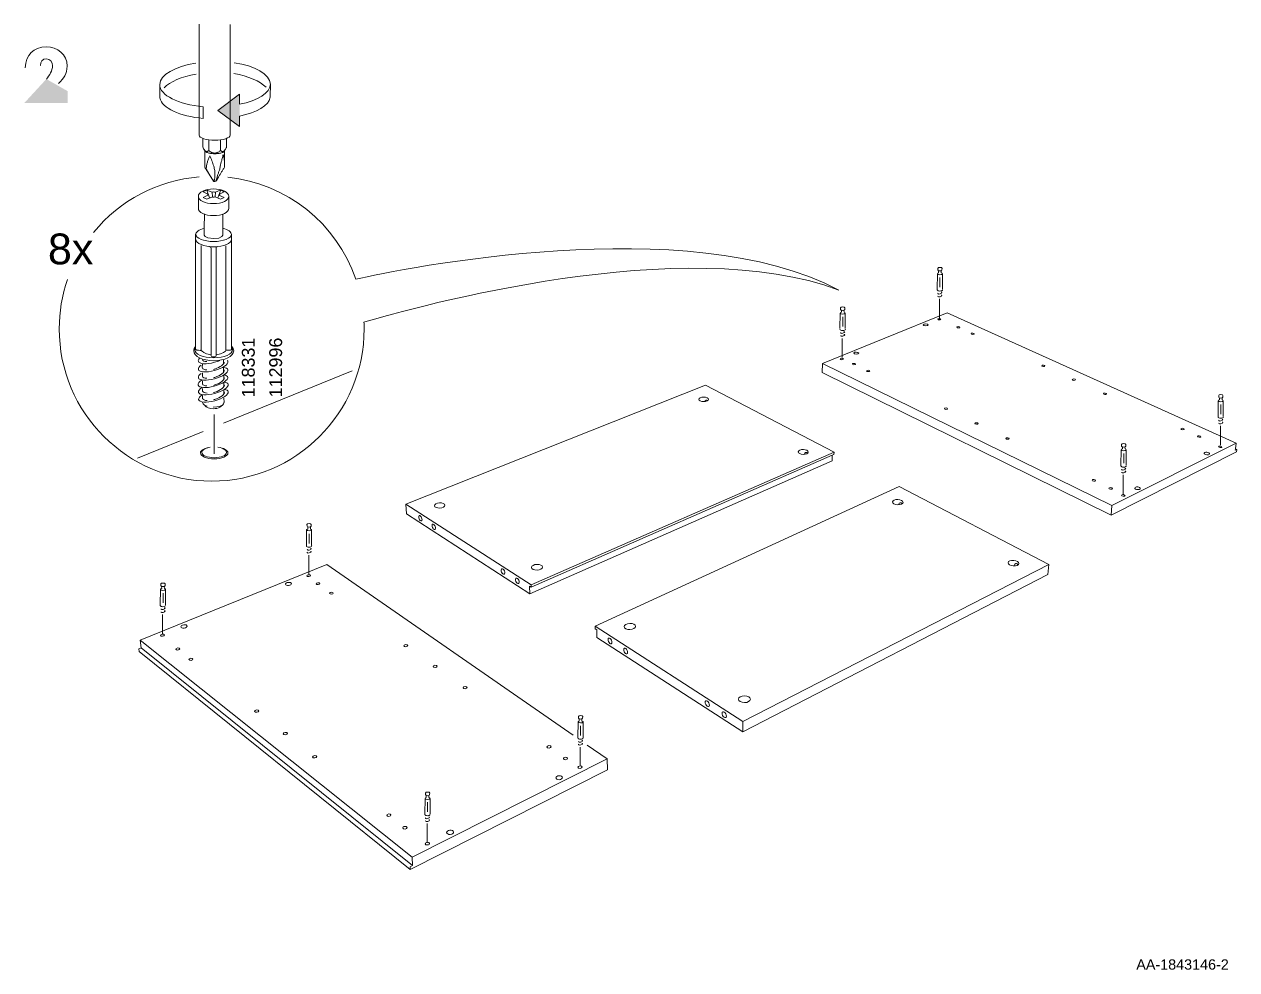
# Model space of a CAD drawing. Header units: metres. Extents: x -11.5 to 7.4, y -3.8 to 5.9.
# Drawn here: x 3.028 to 3.652, y 0.647 to 1.133 of the extents above; entities that cross this region are included whole.
import ezdxf

# ---------------------------------------------------------------- set-up
doc = ezdxf.new("R2010")
doc.units = ezdxf.units.M
doc.header["$MEASUREMENT"] = 0
for name, color, linetype, lineweight in [('PDF4_Geometry_Num_Penna__1_Num_Penna__255', 255, 'Continuous', 18), ('PDF4_Geometry_Num_Penna__7_Num_Penna__7', 7, 'Continuous', 18), ('PDF4_Solid Fills_Num_Penna__7_Num_Penna__7', 7, 'Continuous', 18), ('PDF4_Text_Num_Penna__7_Num_Penna__7', 7, 'Continuous', 18)]:
    doc.layers.add(name, color=color, linetype=linetype, lineweight=lineweight)
doc.styles.add('GENERATED_STYLE_1', font='')
doc.styles.get('GENERATED_STYLE_1').set_extended_font_data('Arial')

msp = doc.modelspace()

# ---------------------------------------------------------------- hatches: boundary and pattern name
at = {"layer": 'PDF4_Geometry_Num_Penna__7_Num_Penna__7', "linetype": 'Continuous', "lineweight": 18}
for points in [[(3.03677, 1.11228, 0.043335), (3.03688, 1.1111)], [(3.03979, 1.10524), (3.02844, 1.0929), (3.05077, 1.0929), (3.05077, 1.09901)], [(3.13907, 1.09751), (3.12786, 1.08911), (3.13911, 1.08085)], [(3.15486, 1.09587), (3.15487, 1.09618), (3.15495, 1.10275)]]:
    msp.add_hatch(color=7, dxfattribs=at).paths.add_polyline_path(points)
at = {"layer": 'PDF4_Solid Fills_Num_Penna__7_Num_Penna__7', "linetype": 'Continuous', "lineweight": 18}
msp.add_hatch(color=7, dxfattribs=at).paths.add_polyline_path([(3.09815, 1.09551), (3.09806, 1.10244), (3.09806, 1.09607)])

# ---------------------------------------------------------------- linework, layer by layer
at = {"layer": 'PDF4_Geometry_Num_Penna__1_Num_Penna__255', "color": 255, "linetype": 'Continuous', "lineweight": 18, "flags": 128}
for points in [[(3.09815, 1.09551), (3.09806, 1.09607), (3.09806, 1.10244)], [(3.13908, 1.09226), (3.13907, 1.09751), (3.12786, 1.08911), (3.13911, 1.08085), (3.13909, 1.08621)], [(3.15486, 1.09587), (3.15487, 1.09618), (3.15495, 1.10275)], [(3.12036, 1.09101), (3.12045, 1.08501)], [(3.49878, 0.99176), (3.4988, 0.98273)], [(3.44882, 0.97149), (3.44885, 0.96246)], [(3.64315, 0.92642), (3.64318, 0.91738)], [(3.59324, 0.90124), (3.59326, 0.8922)], [(3.17461, 0.86001), (3.17463, 0.85097)], [(3.09952, 0.82945), (3.09954, 0.82041)], [(3.3141, 0.76126), (3.31412, 0.75223)], [(3.23547, 0.72195), (3.2355, 0.71292)]]:
    msp.add_lwpolyline(points, dxfattribs=at)
at = {"layer": 'PDF4_Geometry_Num_Penna__1_Num_Penna__255', "color": 255, "linetype": 'Continuous', "lineweight": 18}
for points in [[(3.09806, 1.10244), (3.09806, 1.09685), (3.10763, 1.09218), (3.12036, 1.09101)], [(3.09806, 1.10244), (3.09806, 1.09685), (3.10763, 1.09218), (3.12036, 1.09101)], [(3.15495, 1.10275), (3.15495, 1.09815), (3.14848, 1.09417), (3.13908, 1.09226)], [(3.15495, 1.10275), (3.15495, 1.09815), (3.14848, 1.09417), (3.13908, 1.09226)], [(3.12045, 1.08501), (3.10836, 1.08609), (3.09914, 1.09032), (3.09815, 1.09551)], [(3.12045, 1.08501), (3.10836, 1.08609), (3.09914, 1.09032), (3.09815, 1.09551)], [(3.13909, 1.08621), (3.14788, 1.08798), (3.1543, 1.09159), (3.15486, 1.09587)], [(3.13909, 1.08621), (3.14788, 1.08798), (3.1543, 1.09159), (3.15486, 1.09587)]]:
    msp.add_open_spline(points, degree=3, dxfattribs=at)
at = {"layer": 'PDF4_Geometry_Num_Penna__7_Num_Penna__7', "color": 7, "linetype": 'Continuous', "lineweight": 18, "flags": 128}
for points in [[(3.11834, 1.07647), (3.11834, 1.13344)], [(3.13431, 1.13325), (3.13431, 1.07647)], [(3.09815, 1.09551), (3.09806, 1.09607), (3.09806, 1.10244)], [(3.13908, 1.09226), (3.13907, 1.09751), (3.12786, 1.08911), (3.13911, 1.08085), (3.13909, 1.08621)], [(3.15486, 1.09587), (3.15487, 1.09618), (3.15495, 1.10275)], [(3.12036, 1.09101), (3.12045, 1.08501)], [(3.1202, 1.07031), (3.1202, 1.07471)], [(3.12326, 1.0685), (3.12326, 1.07395)], [(3.12937, 1.0685), (3.12937, 1.07394)], [(3.13243, 1.07031), (3.13243, 1.07471)], [(3.12138, 1.0682), (3.12087, 1.06901)], [(3.13109, 1.06801), (3.13091, 1.06785), (3.13069, 1.0677), (3.13042, 1.06756), (3.13011, 1.06743), (3.12977, 1.06731), (3.12938, 1.0672), (3.12898, 1.0671), (3.12855, 1.06702), (3.12809, 1.06696), (3.12762, 1.0669), (3.12714, 1.06686), (3.12664, 1.06684), (3.12615, 1.06684), (3.12566, 1.06686), (3.12517, 1.06689), (3.12469, 1.06693), (3.12423, 1.06699), (3.1238, 1.06707), (3.12337, 1.06717), (3.12299, 1.06727), (3.12264, 1.06739), (3.12231, 1.06752), (3.12203, 1.06765), (3.12179, 1.0678), (3.12159, 1.06796), (3.12145, 1.06813), (3.12138, 1.0682)], [(3.13175, 1.06901), (3.13125, 1.0682)], [(3.13136, 1.06839), (3.13136, 1.06016)], [(3.12566, 1.05272), (3.12138, 1.05951)], [(3.12735, 1.05331), (3.12697, 1.05272)], [(3.1203, 1.04724), (3.12284, 1.04607)], [(3.12501, 1.04709), (3.12233, 1.04811)], [(3.12233, 1.04811), (3.12371, 1.04409)], [(3.12501, 1.04709), (3.12516, 1.04461)], [(3.12668, 1.04702), (3.12661, 1.04468)], [(3.12878, 1.04607), (3.13117, 1.04724), (3.12943, 1.04826), (3.12668, 1.04702)], [(3.12943, 1.04826), (3.12798, 1.04417)], [(3.11791, 1.04497), (3.11791, 1.03883)], [(3.12277, 1.04548), (3.1203, 1.04439)], [(3.1203, 1.04439), (3.12233, 1.04344), (3.12516, 1.04461)], [(3.12661, 1.04468), (3.12929, 1.04351), (3.13125, 1.04439)], [(3.13125, 1.04439), (3.12885, 1.04541)], [(3.13356, 1.03883), (3.13356, 1.04497)], [(3.12103, 1.0359), (3.12097, 1.02853)], [(3.13052, 1.02853), (3.13052, 1.03583)], [(3.12097, 1.02853), (3.12095, 1.02537)], [(3.13052, 1.02522), (3.13052, 1.02853)], [(3.11653, 1.02524), (3.11653, 0.96649)], [(3.13502, 0.96634), (3.13494, 1.02524)], [(3.11941, 1.01962), (3.11936, 0.96622)], [(3.12704, 0.9632), (3.12704, 1.01791)], [(3.13211, 1.01952), (3.13211, 0.96597)], [(3.49773, 1.00516), (3.49759, 0.9972)], [(3.4979, 1.00789), (3.49792, 1.00706)], [(3.49832, 1.00662), (3.49834, 1.0056)], [(3.49968, 1.00664), (3.49969, 1.00559)], [(3.50008, 1.00706), (3.50012, 1.00789)], [(3.50027, 1.00516), (3.50029, 0.99718)], [(3.49901, 1.00319), (3.49901, 0.99821)], [(3.49878, 0.99217), (3.49881, 0.98232)], [(3.4386, 0.95891), (3.5027, 0.98495), (3.65127, 0.91799)], [(3.44777, 0.98489), (3.44763, 0.97693)], [(3.44794, 0.98762), (3.44796, 0.98679)], [(3.44836, 0.98635), (3.44838, 0.98533)], [(3.44972, 0.98637), (3.44973, 0.98532)], [(3.45012, 0.98679), (3.45016, 0.98762)], [(3.45031, 0.98489), (3.45034, 0.97691)], [(3.44905, 0.98292), (3.44905, 0.97794)], [(3.44882, 0.9719), (3.44885, 0.96205)], [(3.13086, 0.96071), (3.13087, 0.95875)], [(3.11997, 0.95856), (3.11994, 0.95695)], [(3.12002, 0.9542), (3.12002, 0.95234)], [(3.19699, 0.95521), (3.13085, 0.92833)], [(3.1309, 0.95698), (3.13092, 0.95456)], [(3.4386, 0.95891), (3.43846, 0.95429)], [(3.43846, 0.95429), (3.58695, 0.88092)], [(3.4386, 0.95891), (3.58744, 0.88588), (3.65127, 0.91799)], [(3.12003, 0.95), (3.12004, 0.94835)], [(3.13095, 0.95273), (3.13097, 0.95068)], [(3.13099, 0.94898), (3.13101, 0.94705)], [(3.44455, 0.91217), (3.44459, 0.91338), (3.37846, 0.94787), (3.22454, 0.88662)], [(3.12005, 0.94615), (3.12006, 0.9448)], [(3.12007, 0.9425), (3.12007, 0.94079)], [(3.13103, 0.9452), (3.13105, 0.94332)], [(3.13109, 0.94129), (3.1311, 0.93896)], [(3.64228, 0.94255), (3.6423, 0.94171)], [(3.64269, 0.94128), (3.64271, 0.94025)], [(3.64405, 0.94129), (3.64406, 0.94024)], [(3.64445, 0.94171), (3.64449, 0.94255)], [(3.6421, 0.93981), (3.64196, 0.93186)], [(3.64338, 0.93784), (3.64338, 0.93286)], [(3.64465, 0.93981), (3.64467, 0.93184)], [(3.12611, 0.93266), (3.12611, 0.91244)], [(3.1204, 0.92408), (3.08664, 0.91036)], [(3.64315, 0.92683), (3.64318, 0.91698)], [(3.59236, 0.91737), (3.59238, 0.91653)], [(3.59277, 0.9161), (3.59279, 0.91507)], [(3.59413, 0.91611), (3.59414, 0.91506)], [(3.59453, 0.91653), (3.59457, 0.91737)], [(3.65127, 0.91799), (3.65091, 0.91507)], [(3.28888, 0.84521), (3.44459, 0.91338)], [(3.28893, 0.84391), (3.44368, 0.91178)], [(3.44359, 0.90898), (3.44368, 0.91178)], [(3.44368, 0.91178), (3.44455, 0.91217)], [(3.58695, 0.88092), (3.65142, 0.91357)], [(3.59218, 0.91463), (3.59204, 0.90668)], [(3.59346, 0.91266), (3.59346, 0.90768)], [(3.59473, 0.91463), (3.59475, 0.90666)], [(3.65091, 0.91507), (3.65082, 0.91439)], [(3.65082, 0.91439), (3.65157, 0.91477)], [(3.65091, 0.91507), (3.65157, 0.91477)], [(3.65157, 0.91477), (3.65142, 0.91357)], [(3.28825, 0.84056), (3.44359, 0.90898)], [(3.59323, 0.90165), (3.59326, 0.89179)], [(3.47814, 0.8957), (3.32179, 0.82385), (3.32182, 0.82253)], [(3.55455, 0.85052), (3.55498, 0.85562), (3.47814, 0.8957)], [(3.22454, 0.88662), (3.28888, 0.84521)], [(3.22454, 0.88662), (3.22486, 0.88162), (3.28825, 0.84056)], [(3.58744, 0.88588), (3.58695, 0.88092)], [(3.17355, 0.8734), (3.17342, 0.86544)], [(3.17373, 0.87614), (3.17375, 0.8753)], [(3.17415, 0.87487), (3.17417, 0.87384)], [(3.1755, 0.87488), (3.17552, 0.87383)], [(3.17591, 0.8753), (3.17594, 0.87614)], [(3.1761, 0.8734), (3.17612, 0.86542)], [(3.17484, 0.87143), (3.17484, 0.86645)], [(3.17461, 0.86042), (3.17463, 0.85056)], [(3.31046, 0.7678), (3.18397, 0.85568), (3.08801, 0.8167)], [(3.32179, 0.82385), (3.39773, 0.77495), (3.55498, 0.85562)], [(3.55455, 0.85052), (3.39766, 0.76949), (3.32277, 0.81802), (3.32269, 0.82196)], [(3.09846, 0.84284), (3.09832, 0.83488)], [(3.09864, 0.84558), (3.09866, 0.84474)], [(3.09905, 0.84431), (3.09907, 0.84328)], [(3.10041, 0.84432), (3.10043, 0.84327)], [(3.10081, 0.84474), (3.10085, 0.84558)], [(3.10101, 0.84284), (3.10103, 0.83487)], [(3.28825, 0.84056), (3.28811, 0.84444), (3.28893, 0.84391)], [(3.28888, 0.84521), (3.28893, 0.84391)], [(3.09975, 0.84087), (3.09975, 0.83589)], [(3.09952, 0.82986), (3.09954, 0.82)], [(3.32802, 0.7556), (3.22775, 0.70517), (3.08801, 0.8167)], [(3.08801, 0.8167), (3.08853, 0.8127)], [(3.32269, 0.82196), (3.32182, 0.82253)], [(3.08853, 0.8127), (3.08729, 0.81219)], [(3.08729, 0.81219), (3.08747, 0.81086)], [(3.08747, 0.81086), (3.22685, 0.69877), (3.32812, 0.75006)], [(3.22805, 0.70086), (3.08853, 0.8127)], [(3.31304, 0.77466), (3.3129, 0.7667)], [(3.31322, 0.77739), (3.31324, 0.77656)], [(3.31363, 0.77613), (3.31365, 0.7751)], [(3.31432, 0.77269), (3.31432, 0.76771)], [(3.31499, 0.77614), (3.31501, 0.77509)], [(3.31539, 0.77656), (3.31543, 0.77739)], [(3.31559, 0.77466), (3.31561, 0.76668)], [(3.39773, 0.77495), (3.39766, 0.76949)], [(3.3141, 0.76167), (3.31412, 0.75182)], [(3.32812, 0.75006), (3.32802, 0.7556), (3.31776, 0.76273)], [(3.23442, 0.73535), (3.23428, 0.72739)], [(3.23459, 0.73808), (3.23461, 0.73725)], [(3.23501, 0.73681), (3.23503, 0.73578)], [(3.23637, 0.73683), (3.23638, 0.73578)], [(3.23677, 0.73725), (3.23681, 0.73808)], [(3.23696, 0.73535), (3.23699, 0.72737)], [(3.2357, 0.73338), (3.2357, 0.7284)], [(3.23547, 0.72236), (3.2355, 0.71251)], [(3.22775, 0.70517), (3.22805, 0.70086), (3.22675, 0.7002)], [(3.22675, 0.7002), (3.22685, 0.69877)]]:
    msp.add_lwpolyline(points, dxfattribs=at)
for points in [[(3.12095, 1.0689, 0.03621), (3.12129, 1.06845, 0.04301), (3.12156, 1.06818)], [(3.12306, 1.06418, 0.007519), (3.12277, 1.06335, 0.013945), (3.12254, 1.0625, 0.021241), (3.12217, 1.06079, 0.013384), (3.12192, 1.05904, -0.252229), (3.12128, 1.05985), (3.12128, 1.06016), (3.12128, 1.06839)], [(3.12612, 1.05317, 0.000758), (3.12624, 1.05382, 0.006876), (3.12637, 1.05491, 0.006984), (3.12643, 1.056, 0.011998), (3.12645, 1.05707, 0.009535), (3.12638, 1.05816, 0.006001), (3.12611, 1.05929, 0.003727), (3.1258, 1.06042, 0.008614), (3.12537, 1.06178, 0.009026), (3.12489, 1.06314, 0.007502), (3.12436, 1.06449, 0.001106), (3.1238, 1.06582, 0.01373), (3.1234, 1.06501)], [(3.12411, 1.06789, 0.030014), (3.12475, 1.06753, 0.038709), (3.12544, 1.06728)], [(3.12599, 1.06718, 0.029033), (3.12657, 1.06718, 0.04033), (3.12712, 1.06726, 0.03855), (3.12765, 1.06744)], [(3.13127, 1.06315, 0.014806), (3.13116, 1.0643, 0.020603), (3.13097, 1.0654, 0.010367), (3.13069, 1.06645, -0.001471), (3.13043, 1.06542, 0.00315), (3.13017, 1.06438, 0.001687), (3.12991, 1.06336, 0.002454), (3.12953, 1.06186, 0.005888), (3.12919, 1.06035, 0.005267), (3.12878, 1.05837, 0.008866), (3.12818, 1.05693, 0.012369), (3.12768, 1.0555, 0.014281), (3.12733, 1.05432, 0.00899), (3.12704, 1.05317)], [(3.13044, 1.06793, 0.09896), (3.13071, 1.06798, 0.070477), (3.13098, 1.06812)], [(3.13125, 1.06834, 0.030966), (3.13151, 1.06865, 0.029174), (3.1319, 1.06925, 0.014652), (3.13226, 1.06993)], [(3.12746, 1.0535, 0.004715), (3.12798, 1.05436, -0.001807), (3.12884, 1.05579, -0.003585), (3.12968, 1.05718, -0.000626), (3.13052, 1.05856, -0.000184), (3.13136, 1.05991, -0.003546), (3.13136, 1.06095, 0.005679), (3.13133, 1.06195)], [(3.12192, 1.05904, 0.005365), (3.12282, 1.05748, 0.001856), (3.12378, 1.05589, 0.004477), (3.12461, 1.05455, 0.011203), (3.12549, 1.05322)], [(3.12598, 1.05257, 0.158975), (3.1269, 1.05265, -0.013499), (3.12697, 1.0529)], [(3.05059, 1.00213, 0.082439), (3.04641, 0.97684, 0.999992), (3.20312, 0.97683, 0.010715), (3.20304, 0.98021)], [(3.47782, 0.88637), (3.47782, 0.8864), (3.47782, 0.88642), (3.47782, 0.88644), (3.47782, 0.88646), (3.47782, 0.88648), (3.47782, 0.8865, -0.790701), (3.47961, 0.88689)], [(3.53717, 0.85486), (3.53716, 0.85491), (3.53716, 0.85496), (3.53715, 0.85501), (3.53715, 0.85506), (3.53715, 0.8551), (3.53715, 0.85516, -0.822098), (3.53918, 0.85537)]]:
    msp.add_lwpolyline(points, format="xyb", dxfattribs=at)
at = {"layer": 'PDF4_Geometry_Num_Penna__7_Num_Penna__7', "color": 7, "linetype": 'Continuous', "lineweight": 18}
for centre, radius, start, end in [((3.12181, 1.06965), 0.00182, 299.2503, 310.06225), ((3.1303, 1.06857), 0.000626, 239.9935, 260.98948), ((3.1247, 0.97697), 0.07822, 94.66993, 140.79044), ((3.12472, 0.97678), 0.07842, 19.03541, 83.87585), ((-425.10398, 1.74345), 428.22912, 359.8956439, 359.902938), ((3.44799, 0.97662), 0.000347, 166.31819, 179.64881), ((3.1164, 0.90828), 0.0575, 87.5344, 89.31611), ((3.12062, 0.98049), 0.02165, 284.98252, 292.51356), ((3.12223, 0.96923), 0.01372, 284.51367, 287.31957), ((3.12254, 0.95994), 0.0126, 284.3573, 287.41859), ((3.12204, 0.96543), 0.01425, 284.73393, 287.44385), ((3.12263, 0.95615), 0.01251, 284.54037, 287.61021), ((3.12154, 0.95622), 0.01643, 284.90743, 287.24314), ((3.37908, 0.93934), 0.00081, 43.21637, 174.55818), ((3.64232, 0.93155), 0.000347, 166.31819, 179.64881), ((3.43025, 0.91229), 0.000878, 33.62091, 181.24159), ((3.17377, 0.86513), 0.000336, 166.10641, 179.64356)]:
    msp.add_arc(centre, radius, start, end, dxfattribs=at)
for centre, major_axis, ratio, start_param, end_param in [((3.12583, 1.07631), (-0.0075, 0.00015), 0.341631, 6.278495, 7.926282), ((3.12678, 1.07632), (0.00752, 0.00014), 0.342073, 4.644537, 6.287448)]:
    msp.add_ellipse(centre, major_axis=major_axis, ratio=ratio, start_param=start_param, end_param=end_param, dxfattribs=at)
for centre, major_axis, ratio in [((3.49174, 0.97885), (-0.00126, 0.00006), 0.4276), ((3.49869, 0.98169), (-0.000777, 0.000042), 0.430034), ((3.50851, 0.97759), (-0.000784, 0.000039), 0.435999), ((3.51585, 0.97427), (-0.000792, 0.000044), 0.432555), ((3.44863, 0.96129), (-0.000807, 0.000028), 0.444462), ((3.456, 0.96429), (-0.00128, 0.00004), 0.443563), ((3.45485, 0.95869), (-0.000811, 0.00003), 0.447883), ((3.46213, 0.95516), (-0.000816, 0.000027), 0.446218), ((3.5522, 0.95776), (-0.000812, 0.000056), 0.443099), ((3.56786, 0.95066), (-0.00082, 0.000068), 0.44218), ((3.37757, 0.94052), (-0.0025, 0.00001), 0.459737), ((3.58384, 0.9434), (-0.000831, 0.000071), 0.451081), ((3.50214, 0.93575), (-0.000836, 0.000049), 0.464071), ((3.51781, 0.92815), (-0.000849, 0.000047), 0.46274), ((3.62373, 0.92529), (-0.000854, 0.000089), 0.454595), ((3.53381, 0.92038), (-0.000853, 0.000055), 0.473929), ((3.63228, 0.92141), (-0.000861, 0.00009), 0.455397), ((3.64309, 0.9161), (-0.000867, 0.000099), 0.456719), ((3.4288, 0.91349), (-0.00259, 0.00007), 0.48013), ((3.63618, 0.91264), (-0.0014, 0.00015), 0.463291), ((3.57811, 0.8989), (-0.000886, 0.000078), 0.479652), ((3.58674, 0.89471), (-0.000888, 0.000084), 0.485384), ((3.59324, 0.8911), (-0.000898, 0.000092), 0.482981), ((3.60059, 0.89479), (-0.00142, 0.00014), 0.47906), ((3.24193, 0.88596), (0.00273, 0.00015), 0.491437), ((3.47736, 0.8877), (-0.00269, 0.00013), 0.496092), ((3.23202, 0.8794), (-0.00055, 0.00134), 0.487196), ((3.23889, 0.87496), (-0.00057, 0.00135), 0.487915), ((3.29195, 0.85421), (0.00284, 0.0001), 0.516372), ((3.53685, 0.85631), (-0.0028, 0.00023), 0.512899), ((3.17458, 0.84986), (0.000963, 0.000094), 0.510913), ((3.27448, 0.85198), (-0.00059, 0.00138), 0.505431), ((3.28186, 0.84721), (-0.00061, 0.00139), 0.509052), ((3.16422, 0.84563), (0.00155, 0.00015), 0.513003), ((3.17938, 0.84575), (0.000967, 0.000084), 0.513317), ((3.18629, 0.84086), (0.00097, 0.00009), 0.521306), ((3.11054, 0.82377), (0.00161, 0.00021), 0.516936), ((3.33969, 0.82373), (0.00294, 0.00006), 0.54066), ((3.09942, 0.81924), (0.00101, 0.00014), 0.517136), ((3.32944, 0.8163), (-0.00066, 0.00143), 0.527723), ((3.10736, 0.81215), (0.00102, 0.00014), 0.524488), ((3.22449, 0.81388), (0.001, 0.00008), 0.539001), ((3.33751, 0.8111), (-0.00066, 0.00144), 0.530863), ((3.11412, 0.80683), (0.00102, 0.00013), 0.529178), ((3.23955, 0.80323), (0.00102, 0.00008), 0.542723), ((3.25501, 0.79231), (0.00102, 0.00007), 0.555567), ((3.37944, 0.78401), (-0.00073, 0.00147), 0.546113), ((3.39857, 0.78634), (-0.00307, 0.00004), 0.56756), ((3.14791, 0.78021), (0.00106, 0.00013), 0.550397), ((3.38817, 0.77838), (-0.00074, 0.00148), 0.550047), ((3.16261, 0.76864), (0.00107, 0.00013), 0.555757), ((3.29813, 0.76185), (0.00106, 0.00006), 0.579502), ((3.17771, 0.75675), (0.00108, 0.00013), 0.564679), ((3.3066, 0.75587), (0.00107, 0.00005), 0.586971), ((3.3141, 0.75137), (0.00108, 0.00005), 0.586196), ((3.30333, 0.74597), (0.00173, 0.00008), 0.591541), ((3.2158, 0.72674), (0.00111, 0.00012), 0.593796), ((3.22405, 0.72025), (0.00112, 0.00012), 0.600078), ((3.24731, 0.7179), (0.00179, 0.00016), 0.605414), ((3.23565, 0.71205), (0.00113, 0.00011), 0.607254)]:
    msp.add_ellipse(centre, major_axis=major_axis, ratio=ratio, dxfattribs=at)
for points in [[(3.03975, 1.12179), (3.03319, 1.12179), (3.02914, 1.11748), (3.02892, 1.1111)], [(3.05048, 1.11191), (3.05048, 1.11796), (3.04557, 1.12179), (3.03975, 1.12179)], [(3.03677, 1.11228), (3.03677, 1.11416), (3.03784, 1.11567), (3.03979, 1.11567)], [(3.03979, 1.11567), (3.0417, 1.11567), (3.04296, 1.11383), (3.04296, 1.11206)], [(3.04296, 1.11206), (3.04296, 1.10952), (3.04141, 1.10701), (3.03979, 1.10524)], [(3.04598, 1.10303), (3.04882, 1.10561), (3.05048, 1.10793), (3.05048, 1.11191)], [(3.11659, 1.11341), (3.10594, 1.11174), (3.09831, 1.10747), (3.09806, 1.10244)], [(3.13631, 1.11366), (3.14701, 1.11201), (3.1547, 1.10773), (3.15494, 1.10268)], [(3.11676, 1.10784), (3.10934, 1.10654), (3.10337, 1.10386), (3.1003, 1.10075)], [(3.13611, 1.1081), (3.14359, 1.10682), (3.14962, 1.10412), (3.15271, 1.10099)], [(3.09806, 1.10244), (3.09806, 1.09685), (3.10763, 1.09218), (3.12036, 1.09101)], [(3.15495, 1.10275), (3.15495, 1.09815), (3.14848, 1.09417), (3.13908, 1.09226)], [(3.12045, 1.08501), (3.10836, 1.08609), (3.09914, 1.09032), (3.09815, 1.09551)], [(3.13909, 1.08621), (3.14788, 1.08798), (3.1543, 1.09159), (3.15486, 1.09587)], [(3.12063, 1.06944), (3.12048, 1.06972), (3.12034, 1.07001), (3.1202, 1.07031)], [(3.12095, 1.0689), (3.12083, 1.06907), (3.12072, 1.06925), (3.12063, 1.06944)], [(3.12185, 1.06801), (3.12176, 1.06804), (3.12166, 1.06811), (3.12156, 1.06818)], [(3.12213, 1.06793), (3.12204, 1.06794), (3.12195, 1.06796), (3.12185, 1.06801)], [(3.1224, 1.06794), (3.12248, 1.06794), (3.12222, 1.06793), (3.12213, 1.06793)], [(3.12271, 1.06806), (3.1226, 1.06801), (3.1225, 1.06796), (3.1224, 1.06794)], [(3.12326, 1.0685), (3.12317, 1.06841), (3.12308, 1.06833), (3.12299, 1.06825)], [(3.12411, 1.06789), (3.12381, 1.06807), (3.12353, 1.06828), (3.12326, 1.0685)], [(3.12599, 1.06718), (3.1258, 1.0672), (3.12562, 1.06723), (3.12544, 1.06728)], [(3.12827, 1.06773), (3.12807, 1.06762), (3.12786, 1.06752), (3.12765, 1.06744)], [(3.12884, 1.06809), (3.12865, 1.06796), (3.12847, 1.06784), (3.12827, 1.06773)], [(3.12937, 1.0685), (3.12919, 1.06836), (3.12902, 1.06822), (3.12884, 1.06809)], [(3.12956, 1.06832), (3.12965, 1.06832), (3.12929, 1.0685), (3.12937, 1.0685)], [(3.12999, 1.06803), (3.12984, 1.0681), (3.12969, 1.0682), (3.12956, 1.06832)], [(3.13044, 1.06793), (3.13051, 1.06793), (3.13013, 1.06795), (3.13021, 1.06795)], [(3.13125, 1.06834), (3.13116, 1.06826), (3.13088, 1.06812), (3.13098, 1.06812)], [(3.13125, 1.0682), (3.13128, 1.0682), (3.13109, 1.06801), (3.13109, 1.06801)], [(3.13243, 1.07031), (3.13238, 1.07019), (3.13231, 1.07006), (3.13226, 1.06993)], [(3.12306, 1.06418), (3.12317, 1.06446), (3.12327, 1.06474), (3.1234, 1.06501)], [(3.13127, 1.06315), (3.1313, 1.06276), (3.13131, 1.06236), (3.13133, 1.06195)], [(3.12573, 1.05289), (3.12564, 1.05299), (3.12557, 1.0531), (3.12549, 1.05322)], [(3.12612, 1.05317), (3.1261, 1.05306), (3.12608, 1.05296), (3.12605, 1.05286)], [(3.12697, 1.0529), (3.12699, 1.05299), (3.12701, 1.05308), (3.12704, 1.05317)], [(3.12746, 1.0535), (3.12738, 1.05335), (3.12729, 1.05321), (3.12719, 1.05307)], [(3.12574, 1.04877), (3.12141, 1.04877), (3.11791, 1.04707), (3.11791, 1.04497)], [(3.12233, 1.04811), (3.12233, 1.04811), (3.12059, 1.04768), (3.1203, 1.04724)], [(3.12668, 1.04702), (3.12668, 1.04702), (3.12588, 1.04731), (3.12501, 1.04709)], [(3.12598, 1.05257), (3.12585, 1.05257), (3.12574, 1.05263), (3.12566, 1.05272)], [(3.12598, 1.05257), (3.1259, 1.05267), (3.1258, 1.05277), (3.12573, 1.05289)], [(3.13356, 1.04497), (3.13356, 1.04707), (3.13006, 1.04877), (3.12574, 1.04877)], [(3.12605, 1.05286), (3.12603, 1.05276), (3.12601, 1.05266), (3.12598, 1.05257)], [(3.12719, 1.05307), (3.1271, 1.05293), (3.127, 1.05279), (3.1269, 1.05265)], [(3.12697, 1.05272), (3.127, 1.05272), (3.1269, 1.05265), (3.1269, 1.05265)], [(3.12574, 1.04117), (3.12141, 1.04117), (3.11791, 1.04287), (3.11791, 1.04497)], [(3.12284, 1.04607), (3.12284, 1.04607), (3.12277, 1.04599), (3.12277, 1.04548)], [(3.12516, 1.04461), (3.12516, 1.04461), (3.12588, 1.04439), (3.12661, 1.04468)], [(3.13356, 1.04497), (3.13356, 1.04287), (3.13006, 1.04117), (3.12574, 1.04117)], [(3.12885, 1.04541), (3.12885, 1.04541), (3.12907, 1.04556), (3.12878, 1.04607)], [(3.11791, 1.03883), (3.11791, 1.03672), (3.12141, 1.03502), (3.12574, 1.03502)], [(3.12574, 1.03502), (3.13006, 1.03502), (3.13356, 1.03672), (3.13356, 1.03883)], [(3.44699, 0.99674), (3.36956, 1.038), (3.22193, 1.0075), (3.19885, 1.00236)], [(3.12093, 1.02853), (3.11829, 1.02785), (3.11653, 1.02663), (3.11653, 1.02524)], [(3.13494, 1.02524), (3.13494, 1.02663), (3.13318, 1.02785), (3.13054, 1.02853)], [(3.12575, 1.02167), (3.1207, 1.02167), (3.1166, 1.02337), (3.1166, 1.02547)], [(3.12581, 1.01895), (3.12073, 1.01895), (3.1166, 1.02068), (3.1166, 1.02281)], [(3.12095, 1.02537), (3.12095, 1.02537), (3.12066, 1.02317), (3.12574, 1.02317)], [(3.12574, 1.02317), (3.13052, 1.02317), (3.13052, 1.02522), (3.13052, 1.02522)], [(3.1349, 1.02547), (3.1349, 1.02337), (3.1308, 1.02167), (3.12575, 1.02167)], [(3.13502, 1.02281), (3.13502, 1.02068), (3.13089, 1.01895), (3.12581, 1.01895)], [(3.20304, 0.98021), (3.22888, 0.98789), (3.36809, 1.02675), (3.44699, 0.99674)], [(3.12347, 1.01903), (3.12347, 1.01903), (3.12453, 1.01932), (3.12453, 1.018)], [(3.12704, 1.01791), (3.12704, 1.01791), (3.1269, 1.01908), (3.12762, 1.01908)], [(3.49773, 1.00516), (3.49773, 1.00534), (3.49797, 1.00551), (3.49834, 1.0056)], [(3.499, 1.00464), (3.4983, 1.00464), (3.49773, 1.00487), (3.49773, 1.00516)], [(3.49901, 1.00841), (3.4984, 1.00841), (3.4979, 1.00818), (3.4979, 1.00789)], [(3.49792, 1.00706), (3.49792, 1.00677), (3.49841, 1.00654), (3.499, 1.00654)], [(3.499, 1.00654), (3.4996, 1.00654), (3.50008, 1.00677), (3.50008, 1.00706)], [(3.50026, 1.00509), (3.50018, 1.00483), (3.49964, 1.00464), (3.499, 1.00464)], [(3.50012, 1.00789), (3.50012, 1.00818), (3.49962, 1.00841), (3.49901, 1.00841)], [(3.49969, 1.00559), (3.50006, 1.0055), (3.50027, 1.00534), (3.50027, 1.00516)], [(3.50027, 1.00516), (3.5003, 1.00516), (3.50026, 1.00508), (3.50026, 1.00508)], [(3.49761, 0.99689), (3.49763, 0.99689), (3.49759, 0.99697), (3.49762, 0.99697)], [(3.49899, 0.99621), (3.49823, 0.9962), (3.49761, 0.99651), (3.49761, 0.99689)], [(3.49793, 0.99489), (3.49802, 0.99489), (3.49797, 0.99507), (3.49809, 0.99517)], [(3.49908, 0.99479), (3.4985, 0.99464), (3.49798, 0.99468), (3.49793, 0.99489)], [(3.49793, 0.99339), (3.49802, 0.99339), (3.49797, 0.99357), (3.49809, 0.99367)], [(3.49908, 0.9933), (3.4985, 0.99315), (3.49798, 0.99319), (3.49793, 0.99339)], [(3.50037, 0.99691), (3.50037, 0.99652), (3.49975, 0.99621), (3.49899, 0.99621)], [(3.50005, 0.99544), (3.50011, 0.99524), (3.49967, 0.99495), (3.49908, 0.99479)], [(3.50005, 0.99395), (3.50011, 0.99374), (3.49967, 0.99345), (3.49908, 0.9933)], [(3.49966, 0.99562), (3.49988, 0.99561), (3.50002, 0.99555), (3.50005, 0.99544)], [(3.49966, 0.99413), (3.49988, 0.99411), (3.50002, 0.99405), (3.50005, 0.99395)], [(3.44777, 0.98489), (3.44777, 0.98507), (3.44801, 0.98524), (3.44838, 0.98533)], [(3.44904, 0.98437), (3.44834, 0.98437), (3.44777, 0.9846), (3.44777, 0.98489)], [(3.44905, 0.98814), (3.44844, 0.98814), (3.44794, 0.98791), (3.44794, 0.98762)], [(3.44796, 0.98679), (3.44796, 0.9865), (3.44845, 0.98627), (3.44904, 0.98627)], [(3.44904, 0.98627), (3.44964, 0.98627), (3.45012, 0.9865), (3.45012, 0.98679)], [(3.4503, 0.98481), (3.45022, 0.98456), (3.44968, 0.98437), (3.44904, 0.98437)], [(3.45016, 0.98762), (3.45016, 0.98791), (3.44966, 0.98814), (3.44905, 0.98814)], [(3.44973, 0.98532), (3.4501, 0.98523), (3.45031, 0.98507), (3.45031, 0.98489)], [(3.45031, 0.98489), (3.45034, 0.98489), (3.4503, 0.98481), (3.4503, 0.98481)], [(3.44903, 0.97594), (3.44827, 0.97593), (3.44765, 0.97624), (3.44765, 0.97662)], [(3.44797, 0.97461), (3.44806, 0.97461), (3.44801, 0.9748), (3.44813, 0.9749)], [(3.44913, 0.97452), (3.44854, 0.97437), (3.44802, 0.97441), (3.44797, 0.97461)], [(3.44797, 0.97312), (3.44806, 0.97312), (3.44801, 0.9733), (3.44813, 0.9734)], [(3.44913, 0.97303), (3.44854, 0.97288), (3.44802, 0.97291), (3.44797, 0.97312)], [(3.45041, 0.97664), (3.45041, 0.97625), (3.44979, 0.97594), (3.44903, 0.97594)], [(3.45009, 0.97517), (3.45015, 0.97497), (3.44971, 0.97468), (3.44913, 0.97452)], [(3.45009, 0.97368), (3.45015, 0.97347), (3.44971, 0.97318), (3.44913, 0.97303)], [(3.4497, 0.97535), (3.44992, 0.97534), (3.45006, 0.97528), (3.45009, 0.97517)], [(3.4497, 0.97386), (3.44992, 0.97384), (3.45006, 0.97378), (3.45009, 0.97368)], [(3.11554, 0.96549), (3.11554, 0.96625), (3.11589, 0.96698), (3.1165, 0.96763)], [(3.11607, 0.9661), (3.11607, 0.96653), (3.11622, 0.96694), (3.11651, 0.96734)], [(3.12578, 0.96193), (3.12042, 0.96193), (3.11607, 0.96379), (3.11607, 0.9661)], [(3.11653, 0.96648), (3.11653, 0.96648), (3.11646, 0.96578), (3.11709, 0.96578)], [(3.11887, 0.96573), (3.11887, 0.96573), (3.11911, 0.96588), (3.11955, 0.96554)], [(3.11936, 0.96622), (3.11936, 0.96622), (3.11926, 0.96588), (3.11955, 0.96554)], [(3.1355, 0.9661), (3.1355, 0.96379), (3.13115, 0.96193), (3.12578, 0.96193)], [(3.13386, 0.96583), (3.13487, 0.96549), (3.13502, 0.96634), (3.13502, 0.96634)], [(3.13506, 0.96734), (3.13534, 0.96694), (3.1355, 0.96653), (3.1355, 0.9661)], [(3.13509, 0.96766), (3.13573, 0.967), (3.13608, 0.96626), (3.13608, 0.96549)], [(3.12581, 0.96041), (3.12014, 0.96041), (3.11554, 0.96269), (3.11554, 0.96549)], [(3.11792, 0.96011), (3.1178, 0.96057), (3.11803, 0.96109), (3.11853, 0.96163)], [(3.12621, 0.95957), (3.12201, 0.95844), (3.1183, 0.95868), (3.11792, 0.96011)], [(3.11955, 0.96554), (3.11955, 0.96554), (3.12091, 0.96383), (3.12443, 0.96349)], [(3.12228, 0.95992), (3.12105, 0.95996), (3.12018, 0.9603), (3.11999, 0.96093)], [(3.12443, 0.96349), (3.12443, 0.96349), (3.12419, 0.96247), (3.12522, 0.96239)], [(3.12522, 0.96239), (3.12538, 0.96238), (3.12615, 0.96228), (3.12636, 0.96232)], [(3.13608, 0.96549), (3.13608, 0.96269), (3.13148, 0.96041), (3.12581, 0.96041)], [(3.13313, 0.96), (3.13351, 0.95856), (3.13041, 0.95648), (3.12621, 0.95534)], [(3.1312, 0.95971), (3.13121, 0.95855), (3.12913, 0.95701), (3.12631, 0.95613)], [(3.12636, 0.96232), (3.12748, 0.96251), (3.12704, 0.9632), (3.12704, 0.9632)], [(3.12714, 0.96349), (3.13038, 0.96373), (3.13211, 0.96563), (3.13211, 0.96563)], [(3.13211, 0.96563), (3.13221, 0.96583), (3.13386, 0.96583), (3.13386, 0.96583)], [(3.13278, 0.96053), (3.13295, 0.96038), (3.13307, 0.9602), (3.13313, 0.96)], [(3.11792, 0.95588), (3.11774, 0.95654), (3.11829, 0.95733), (3.11933, 0.9581)], [(3.11792, 0.95164), (3.11774, 0.95231), (3.11831, 0.95311), (3.11939, 0.9539)], [(3.12621, 0.95534), (3.12201, 0.95421), (3.1183, 0.95445), (3.11792, 0.95588)], [(3.12228, 0.95569), (3.12105, 0.95573), (3.12018, 0.95607), (3.11999, 0.9567)], [(3.13313, 0.95575), (3.13351, 0.95432), (3.13041, 0.95224), (3.12621, 0.9511)], [(3.13116, 0.95568), (3.13152, 0.95451), (3.12935, 0.95279), (3.12631, 0.95184)], [(3.13092, 0.95694), (3.13214, 0.95679), (3.13296, 0.95639), (3.13313, 0.95575)], [(3.11782, 0.94784), (3.11761, 0.94862), (3.11843, 0.94959), (3.1199, 0.9505)], [(3.12612, 0.9473), (3.12192, 0.94616), (3.1182, 0.94641), (3.11782, 0.94784)], [(3.12621, 0.9511), (3.12201, 0.94996), (3.1183, 0.95021), (3.11792, 0.95164)], [(3.12227, 0.94748), (3.12104, 0.94752), (3.12017, 0.94786), (3.11998, 0.94849)], [(3.12228, 0.9514), (3.12105, 0.95144), (3.12018, 0.95178), (3.11999, 0.95241)], [(3.13303, 0.95195), (3.13341, 0.95052), (3.13032, 0.94843), (3.12612, 0.9473)], [(3.13115, 0.95176), (3.13151, 0.95059), (3.12934, 0.94887), (3.12631, 0.94792)], [(3.13323, 0.94824), (3.13361, 0.94681), (3.13051, 0.94473), (3.12631, 0.94359)], [(3.13126, 0.94807), (3.13162, 0.9469), (3.12945, 0.94518), (3.12641, 0.94423)], [(3.13114, 0.95309), (3.13219, 0.95291), (3.13288, 0.95253), (3.13303, 0.95195)], [(3.13132, 0.94939), (3.13237, 0.94922), (3.13307, 0.94883), (3.13323, 0.94824)], [(3.11801, 0.94413), (3.11782, 0.94485), (3.11849, 0.94572), (3.11973, 0.94655)], [(3.11806, 0.94038), (3.11786, 0.94112), (3.11859, 0.94203), (3.11992, 0.9429)], [(3.12631, 0.94359), (3.12211, 0.94245), (3.1184, 0.9427), (3.11801, 0.94413)], [(3.12238, 0.94379), (3.12115, 0.94383), (3.12028, 0.94418), (3.12008, 0.9448)], [(3.13327, 0.94449), (3.13365, 0.94306), (3.13056, 0.94097), (3.12636, 0.93984)], [(3.13126, 0.94437), (3.13162, 0.94319), (3.12945, 0.94148), (3.12641, 0.94052)], [(3.13141, 0.94563), (3.13244, 0.94545), (3.13312, 0.94506), (3.13327, 0.94449)], [(3.64338, 0.94306), (3.64277, 0.94306), (3.64228, 0.94283), (3.64228, 0.94255)], [(3.6423, 0.94171), (3.6423, 0.94143), (3.64278, 0.9412), (3.64337, 0.9412)], [(3.64337, 0.9412), (3.64397, 0.9412), (3.64445, 0.94143), (3.64445, 0.94171)], [(3.64449, 0.94255), (3.64449, 0.94283), (3.644, 0.94306), (3.64338, 0.94306)], [(3.12636, 0.93984), (3.12216, 0.9387), (3.11844, 0.93894), (3.11806, 0.94038)], [(3.12008, 0.93896), (3.12008, 0.93896), (3.12001, 0.93835), (3.12094, 0.93771)], [(3.12242, 0.93992), (3.12119, 0.93996), (3.12032, 0.9403), (3.12014, 0.94092)], [(3.12094, 0.93771), (3.12128, 0.93747), (3.12175, 0.93723), (3.1224, 0.93701)], [(3.1211, 0.93745), (3.1211, 0.93745), (3.1224, 0.93594), (3.12424, 0.93579)], [(3.12424, 0.93579), (3.12608, 0.93565), (3.12724, 0.93574), (3.1282, 0.93609)], [(3.1311, 0.93896), (3.1311, 0.93896), (3.1311, 0.93657), (3.12559, 0.93652)], [(3.1282, 0.93609), (3.12917, 0.93643), (3.13038, 0.9376), (3.13038, 0.9376)], [(3.6421, 0.93981), (3.6421, 0.94), (3.64235, 0.94016), (3.64271, 0.94025)], [(3.64337, 0.93929), (3.64267, 0.93929), (3.6421, 0.93953), (3.6421, 0.93981)], [(3.64464, 0.93974), (3.64455, 0.93949), (3.64402, 0.93929), (3.64337, 0.93929)], [(3.64406, 0.94024), (3.64443, 0.94015), (3.64465, 0.94), (3.64465, 0.93981)], [(3.64465, 0.93981), (3.64467, 0.93981), (3.64464, 0.93974), (3.64464, 0.93974)], [(3.64336, 0.93086), (3.6426, 0.93086), (3.64198, 0.93117), (3.64198, 0.93155)], [(3.6423, 0.92954), (3.64239, 0.92954), (3.64234, 0.92972), (3.64246, 0.92982)], [(3.64346, 0.92945), (3.64287, 0.9293), (3.64235, 0.92934), (3.6423, 0.92954)], [(3.64474, 0.93156), (3.64474, 0.93118), (3.64412, 0.93087), (3.64336, 0.93086)], [(3.64442, 0.9301), (3.64448, 0.92989), (3.64405, 0.9296), (3.64346, 0.92945)], [(3.64442, 0.9286), (3.64448, 0.9284), (3.64405, 0.92811), (3.64346, 0.92795)], [(3.64403, 0.93028), (3.64425, 0.93026), (3.6444, 0.9302), (3.64442, 0.9301)], [(3.64403, 0.92878), (3.64425, 0.92877), (3.6444, 0.92871), (3.64442, 0.9286)], [(3.6423, 0.92804), (3.64239, 0.92804), (3.64234, 0.92823), (3.64246, 0.92833)], [(3.64346, 0.92795), (3.64287, 0.9278), (3.64235, 0.92784), (3.6423, 0.92804)], [(3.59346, 0.91788), (3.59285, 0.91788), (3.59236, 0.91765), (3.59236, 0.91737)], [(3.59238, 0.91653), (3.59238, 0.91624), (3.59286, 0.91601), (3.59345, 0.91601)], [(3.59345, 0.91601), (3.59405, 0.91601), (3.59453, 0.91624), (3.59453, 0.91653)], [(3.59457, 0.91737), (3.59457, 0.91765), (3.59408, 0.91788), (3.59346, 0.91788)], [(3.11899, 0.91296), (3.11899, 0.91434), (3.12109, 0.91551), (3.12398, 0.9159)], [(3.12606, 0.90989), (3.12216, 0.90989), (3.11899, 0.91127), (3.11899, 0.91296)], [(3.1197, 0.91327), (3.1197, 0.91427), (3.12091, 0.91514), (3.12274, 0.91563)], [(3.12606, 0.9105), (3.12254, 0.9105), (3.1197, 0.91174), (3.1197, 0.91327)], [(3.13242, 0.91327), (3.13242, 0.91174), (3.12957, 0.9105), (3.12606, 0.9105)], [(3.13312, 0.91296), (3.13312, 0.91127), (3.12996, 0.90989), (3.12606, 0.90989)], [(3.12798, 0.91592), (3.13095, 0.91555), (3.13312, 0.91437), (3.13312, 0.91296)], [(3.1301, 0.9154), (3.13152, 0.91489), (3.13242, 0.91413), (3.13242, 0.91327)], [(3.59218, 0.91463), (3.59218, 0.91482), (3.59242, 0.91498), (3.59279, 0.91507)], [(3.59345, 0.91411), (3.59275, 0.91411), (3.59218, 0.91434), (3.59218, 0.91463)], [(3.59472, 0.91456), (3.59463, 0.91431), (3.5941, 0.91411), (3.59345, 0.91411)], [(3.59414, 0.91506), (3.59451, 0.91497), (3.59472, 0.91482), (3.59472, 0.91463)], [(3.59472, 0.91463), (3.59475, 0.91463), (3.59472, 0.91456), (3.59472, 0.91456)], [(3.59206, 0.90637), (3.59208, 0.90637), (3.59204, 0.90645), (3.59207, 0.90645)], [(3.59344, 0.90568), (3.59268, 0.90568), (3.59206, 0.90599), (3.59206, 0.90637)], [(3.59238, 0.90436), (3.59247, 0.90436), (3.59242, 0.90454), (3.59254, 0.90464)], [(3.59354, 0.90427), (3.59295, 0.90411), (3.59243, 0.90416), (3.59238, 0.90436)], [(3.59482, 0.90638), (3.59482, 0.906), (3.5942, 0.90568), (3.59344, 0.90568)], [(3.5945, 0.90492), (3.59456, 0.90471), (3.59413, 0.90442), (3.59354, 0.90427)], [(3.59411, 0.9051), (3.59433, 0.90508), (3.59448, 0.90502), (3.5945, 0.90492)], [(3.59411, 0.9036), (3.59433, 0.90359), (3.59448, 0.90352), (3.5945, 0.90342)], [(3.59238, 0.90286), (3.59247, 0.90286), (3.59242, 0.90305), (3.59254, 0.90314)], [(3.59354, 0.90277), (3.59295, 0.90262), (3.59243, 0.90266), (3.59238, 0.90286)], [(3.5945, 0.90342), (3.59456, 0.90322), (3.59413, 0.90293), (3.59354, 0.90277)], [(3.17355, 0.8734), (3.17355, 0.87359), (3.1738, 0.87375), (3.17417, 0.87384)], [(3.17483, 0.87288), (3.17412, 0.87288), (3.17356, 0.87311), (3.17356, 0.8734)], [(3.17484, 0.87665), (3.17423, 0.87665), (3.17373, 0.87642), (3.17373, 0.87614)], [(3.17375, 0.8753), (3.17375, 0.87501), (3.17423, 0.87478), (3.17483, 0.87478)], [(3.17483, 0.87478), (3.17542, 0.87478), (3.17591, 0.87501), (3.17591, 0.8753)], [(3.17609, 0.87333), (3.17601, 0.87307), (3.17547, 0.87288), (3.17483, 0.87288)], [(3.17594, 0.87614), (3.17594, 0.87642), (3.17545, 0.87665), (3.17484, 0.87665)], [(3.17552, 0.87383), (3.17589, 0.87374), (3.1761, 0.87359), (3.1761, 0.8734)], [(3.1761, 0.8734), (3.17612, 0.8734), (3.17609, 0.87333), (3.17609, 0.87333)], [(3.17482, 0.86445), (3.17406, 0.86445), (3.17344, 0.86475), (3.17343, 0.86514)], [(3.17376, 0.86313), (3.17385, 0.86313), (3.17379, 0.86331), (3.17392, 0.86341)], [(3.17491, 0.86304), (3.17433, 0.86288), (3.17381, 0.86293), (3.17376, 0.86313)], [(3.17376, 0.86163), (3.17384, 0.86163), (3.17379, 0.86182), (3.17392, 0.86191)], [(3.17491, 0.86154), (3.17433, 0.86139), (3.17381, 0.86143), (3.17376, 0.86163)], [(3.17619, 0.86515), (3.1762, 0.86477), (3.17558, 0.86445), (3.17482, 0.86445)], [(3.17588, 0.86369), (3.17593, 0.86348), (3.1755, 0.86319), (3.17491, 0.86304)], [(3.17588, 0.86219), (3.17593, 0.86199), (3.1755, 0.8617), (3.17491, 0.86154)], [(3.17549, 0.86386), (3.1757, 0.86385), (3.17585, 0.86379), (3.17588, 0.86369)], [(3.17549, 0.86237), (3.1757, 0.86235), (3.17585, 0.86229), (3.17588, 0.86219)], [(3.09846, 0.84284), (3.09846, 0.84303), (3.09871, 0.84319), (3.09907, 0.84328)], [(3.09974, 0.84232), (3.09903, 0.84232), (3.09846, 0.84255), (3.09846, 0.84284)], [(3.09975, 0.84609), (3.09913, 0.84609), (3.09864, 0.84586), (3.09864, 0.84558)], [(3.09866, 0.84474), (3.09866, 0.84445), (3.09914, 0.84422), (3.09974, 0.84422)], [(3.09974, 0.84422), (3.10033, 0.84422), (3.10081, 0.84445), (3.10081, 0.84474)], [(3.101, 0.84277), (3.10091, 0.84252), (3.10038, 0.84232), (3.09974, 0.84232)], [(3.10085, 0.84558), (3.10085, 0.84586), (3.10036, 0.84609), (3.09975, 0.84609)], [(3.10043, 0.84327), (3.1008, 0.84318), (3.10101, 0.84303), (3.10101, 0.84284)], [(3.10101, 0.84284), (3.10103, 0.84284), (3.101, 0.84277), (3.101, 0.84277)], [(3.09834, 0.83458), (3.09837, 0.83458), (3.09832, 0.83466), (3.09835, 0.83466)], [(3.09972, 0.83389), (3.09896, 0.83389), (3.09834, 0.83419), (3.09834, 0.83458)], [(3.09867, 0.83257), (3.09875, 0.83257), (3.0987, 0.83275), (3.09883, 0.83285)], [(3.09982, 0.83248), (3.09924, 0.83232), (3.09872, 0.83237), (3.09867, 0.83257)], [(3.09867, 0.83107), (3.09875, 0.83107), (3.0987, 0.83126), (3.09883, 0.83135)], [(3.09982, 0.83098), (3.09924, 0.83083), (3.09872, 0.83087), (3.09867, 0.83107)], [(3.1011, 0.83459), (3.1011, 0.83421), (3.10049, 0.83389), (3.09972, 0.83389)], [(3.10078, 0.83313), (3.10084, 0.83292), (3.10041, 0.83263), (3.09982, 0.83248)], [(3.10078, 0.83163), (3.10084, 0.83143), (3.10041, 0.83114), (3.09982, 0.83098)], [(3.1004, 0.83331), (3.10061, 0.83329), (3.10076, 0.83323), (3.10078, 0.83313)], [(3.1004, 0.83181), (3.10061, 0.8318), (3.10076, 0.83173), (3.10078, 0.83163)], [(3.31304, 0.77466), (3.31304, 0.77485), (3.31329, 0.77501), (3.31365, 0.7751)], [(3.31431, 0.77414), (3.31361, 0.77414), (3.31304, 0.77437), (3.31304, 0.77466)], [(3.31432, 0.77791), (3.31371, 0.77791), (3.31322, 0.77768), (3.31322, 0.77739)], [(3.31324, 0.77656), (3.31324, 0.77627), (3.31372, 0.77604), (3.31431, 0.77604)], [(3.31431, 0.77604), (3.31491, 0.77604), (3.31539, 0.77627), (3.31539, 0.77656)], [(3.31558, 0.77459), (3.31549, 0.77433), (3.31496, 0.77414), (3.31431, 0.77414)], [(3.31543, 0.77739), (3.31543, 0.77768), (3.31494, 0.77791), (3.31432, 0.77791)], [(3.31501, 0.77509), (3.31537, 0.775), (3.31559, 0.77485), (3.31559, 0.77466)], [(3.31559, 0.77466), (3.31561, 0.77466), (3.31558, 0.77459), (3.31558, 0.77459)], [(3.31292, 0.76639), (3.31295, 0.76639), (3.3129, 0.76647), (3.31293, 0.76647)], [(3.3143, 0.76571), (3.31354, 0.76571), (3.31292, 0.76601), (3.31292, 0.76639)], [(3.31324, 0.76439), (3.31333, 0.76439), (3.31328, 0.76457), (3.3134, 0.76467)], [(3.3144, 0.7643), (3.31381, 0.76414), (3.3133, 0.76418), (3.31324, 0.76439)], [(3.31324, 0.76289), (3.31333, 0.76289), (3.31328, 0.76307), (3.3134, 0.76317)], [(3.3144, 0.7628), (3.31381, 0.76265), (3.3133, 0.76269), (3.31324, 0.76289)], [(3.31568, 0.76641), (3.31568, 0.76603), (3.31507, 0.76571), (3.3143, 0.76571)], [(3.31536, 0.76494), (3.31542, 0.76474), (3.31499, 0.76445), (3.3144, 0.7643)], [(3.31536, 0.76345), (3.31542, 0.76325), (3.31499, 0.76295), (3.3144, 0.7628)], [(3.31497, 0.76512), (3.31519, 0.76511), (3.31534, 0.76505), (3.31536, 0.76494)], [(3.31497, 0.76363), (3.31519, 0.76361), (3.31534, 0.76355), (3.31536, 0.76345)], [(3.23442, 0.73535), (3.23442, 0.73553), (3.23466, 0.7357), (3.23503, 0.73579)], [(3.23569, 0.73483), (3.23499, 0.73483), (3.23442, 0.73506), (3.23442, 0.73535)], [(3.2357, 0.7386), (3.23509, 0.7386), (3.23459, 0.73837), (3.23459, 0.73808)], [(3.23461, 0.73725), (3.23461, 0.73696), (3.2351, 0.73673), (3.23569, 0.73673)], [(3.23569, 0.73673), (3.23629, 0.73673), (3.23677, 0.73696), (3.23677, 0.73725)], [(3.23681, 0.73808), (3.23681, 0.73837), (3.23631, 0.7386), (3.2357, 0.7386)], [(3.23638, 0.73578), (3.23675, 0.73569), (3.23696, 0.73553), (3.23696, 0.73535)], [(3.23696, 0.73535), (3.23699, 0.73535), (3.23695, 0.73527), (3.23695, 0.73527)], [(3.23695, 0.73527), (3.23687, 0.73502), (3.23633, 0.73483), (3.23569, 0.73483)], [(3.2343, 0.72708), (3.23432, 0.72708), (3.23428, 0.72716), (3.23431, 0.72716)], [(3.23568, 0.7264), (3.23492, 0.72639), (3.2343, 0.7267), (3.2343, 0.72708)], [(3.23462, 0.72507), (3.23471, 0.72507), (3.23466, 0.72526), (3.23478, 0.72536)], [(3.23578, 0.72498), (3.23519, 0.72483), (3.23467, 0.72487), (3.23462, 0.72507)], [(3.23462, 0.72358), (3.23471, 0.72358), (3.23466, 0.72376), (3.23478, 0.72386)], [(3.23578, 0.72349), (3.23519, 0.72333), (3.23467, 0.72338), (3.23462, 0.72358)], [(3.23706, 0.7271), (3.23706, 0.72671), (3.23644, 0.7264), (3.23568, 0.7264)], [(3.23674, 0.72563), (3.2368, 0.72543), (3.23636, 0.72514), (3.23578, 0.72498)], [(3.23674, 0.72414), (3.2368, 0.72393), (3.23636, 0.72364), (3.23578, 0.72349)], [(3.23635, 0.72581), (3.23657, 0.7258), (3.23672, 0.72573), (3.23674, 0.72563)], [(3.23635, 0.72432), (3.23657, 0.7243), (3.23672, 0.72424), (3.23674, 0.72414)]]:
    msp.add_open_spline(points, degree=3, dxfattribs=at)

# ---------------------------------------------------------------- texts
at = {"layer": 'PDF4_Text_Num_Penna__7_Num_Penna__7', "color": 7, "linetype": 'Continuous', "lineweight": 18, "attachment_point": 7, "style": 'GENERATED_STYLE_1'}
for s, insert, char_height in [('\\A1;{\\pql;\\fArial|b0|i0|c0|p34;8x}', (3.0406, 1.00975), 0.015829), ('\\A1;{\\pql;\\fArial|b0|i0|c0|p34;AA-1843146-2}', (3.59994, 0.6472), 0.0052763)]:
    msp.add_mtext(s, dxfattribs=dict(at, insert=insert, char_height=char_height))
at = {"layer": 'PDF4_Text_Num_Penna__7_Num_Penna__7', "color": 7, "linetype": 'Continuous', "lineweight": 18, "char_height": 0.0065954, "attachment_point": 7, "rotation": 90, "style": 'GENERATED_STYLE_1'}
for s, insert in [('\\A1;{\\pql;\\fArial|b0|i0|c0|p34;118331}', (3.14697, 0.94153)), ('\\A1;{\\pql;\\fArial|b0|i0|c0|p34;112996}', (3.16104, 0.94153))]:
    msp.add_mtext(s, dxfattribs=dict(at, insert=insert))

doc.saveas('drawing.dxf')
